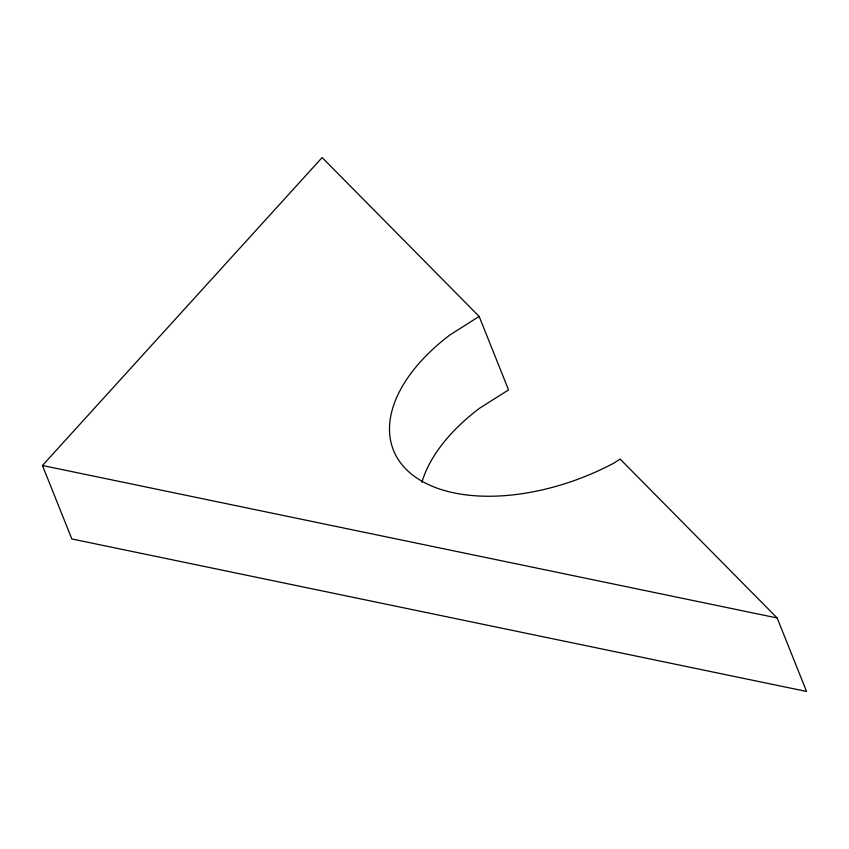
<?xml version="1.0" encoding="UTF-8"?>
<svg xmlns="http://www.w3.org/2000/svg" width="849" height="849" viewBox="0 0 849 849"><rect width="100%" height="100%" fill="white"/><g stroke="black" fill="none" stroke-linecap="round" stroke-linejoin="round"><path stroke-width="1.27" d="M479.165 316.444L450.172 334.782A168.219 95.523 -21.8 0 0 412.211 474.697A168.219 95.523 -21.8 0 0 613.254 463.448L620.141 459.097L777.164 617.976L806.55 691.447L71.836 538.956L42.45 465.496L322.132 157.553L479.165 316.444L508.54 389.903L479.558 408.242A168.219 95.523 -21.8 0 0 421.9 482.317M42.45 465.496L777.164 617.976"/></g></svg>
